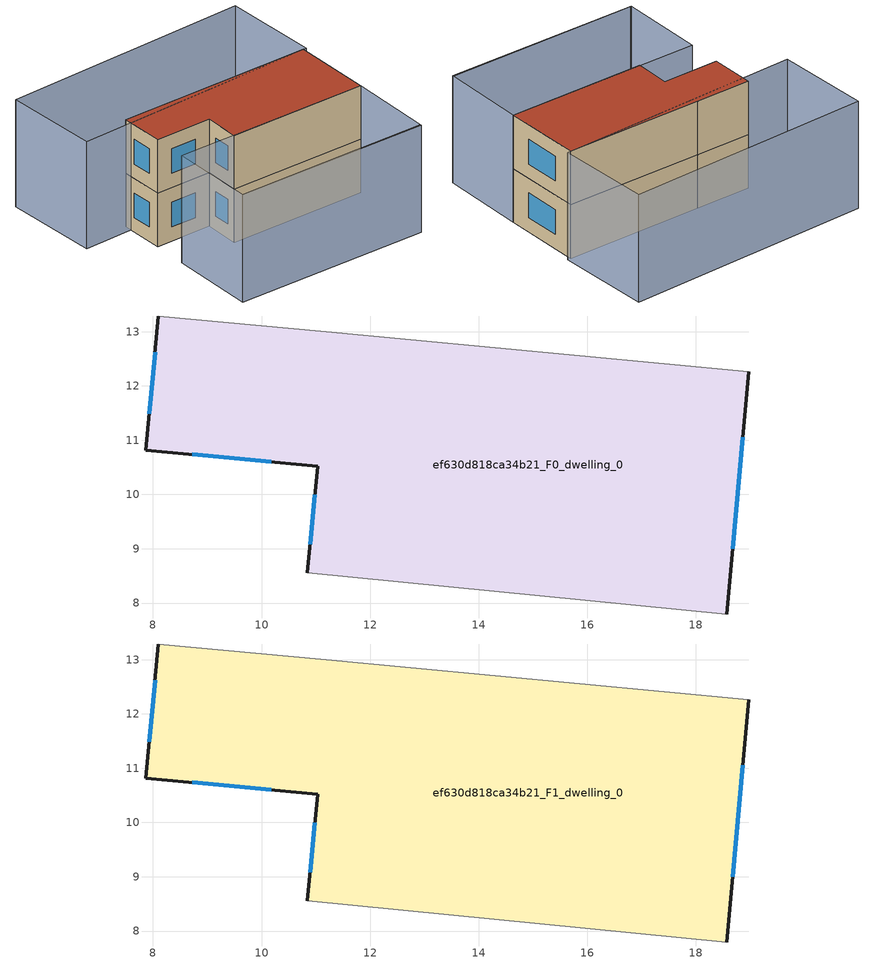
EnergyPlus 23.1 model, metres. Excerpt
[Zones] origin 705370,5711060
ef630d818ca34b21_F0_dwelling_0
 floor ground (EU_floor_Construction): 18.98,12.26 18.57,7.8 10.84,8.55 11.04,10.52 7.87,10.82 8.1,13.29 11.19,13 z0
 wall outside (EU_wall_Construction): 18.57,7.8 18.98,12.26 / 8.1,13.29 7.87,10.82 11.04,10.52 10.84,8.55 z0:3
 wall adiabatic (EU_wall_Construction): 18.98,12.26 11.19,13 8.1,13.29 / 10.84,8.55 18.57,7.8 z0:3
 window (EU_Window_Construction): 18.68,9 18.87,11.06 / 10.98,9.99 10.9,9.09 / 8.72,10.74 10.18,10.6 / 8.04,12.62 7.93,11.48 z0.81:2.19
ef630d818ca34b21_F1_dwelling_0
 floor to ef630d818ca34b21_F0_dwelling_0 (EU_floor_Construction): 18.98,12.26 18.57,7.8 10.84,8.55 11.03,10.52 7.87,10.82 8.1,13.29 11.19,13 z3
 wall outside (EU_wall_Construction): 18.57,7.8 18.98,12.26 / 8.1,13.29 7.87,10.82 11.04,10.52 10.84,8.55 z3:6
 wall adiabatic (EU_wall_Construction): 18.98,12.26 11.19,13 8.1,13.29 / 10.84,8.55 18.57,7.8 z3:6
 window (EU_Window_Construction): 18.68,9 18.87,11.06 / 10.98,9.99 10.9,9.09 / 8.72,10.74 10.18,10.6 / 8.04,12.62 7.93,11.48 z3.81:5.19
 roof outside (EU_roof_Construction): 18.57,7.8 18.98,12.26 11.19,13 8.1,13.29 7.87,10.82 11.04,10.52 10.84,8.55 z6
shading: 7.27,4.14 18.06,3.09 / 7.66,8.9 18.57,7.8 / 18.57,7.8 18.09,3.03 / 18.09,3.03 7.18,4.13 / 7.18,4.13 7.66,8.9 / 5.26,13.05 5.56,18.36 / 5.56,18.36 19.49,17.56 / 19.49,17.56 19.19,12.25 / 19.19,12.25 5.26,13.05 z0:6
[Building]
EU S2 Campaign: North Axis=0; Terrain=City; Solar Distribution=FullExterior
[Site:Location]
London: Latitude=51.5; Longitude=-0.5; Time Zone=0; Elevation=25
[SizingPeriod:WeatherFileDays]
AnnualSizingPeriod: Begin Month=1; Begin Day of Month=1; End Month=12; End Day of Month=31; Day of Week for Start Day=Monday; Use Weather File Daylight Saving Period=No; Use Weather File Rain and Snow Indicators=No
[MATERIAL]
EU_InternalMass_Material: Roughness=MediumRough; Thickness=0.1; Conductivity=1; Density=1800; Specific Heat=900; Thermal Absorptance=0.9; Solar Absorptance=0.7; Visible Absorptance=0.7
[MATERIAL:NOMASS] Roughness=MediumRough; Thermal Absorptance=0.9; Solar Absorptance=0.7; Visible Absorptance=0.7
Name | Thermal Resistance
EU_wall_NoMass | 0.555556
EU_roof_NoMass | 0.510204
EU_floor_NoMass | 1.68919
[WINDOWMATERIAL:SIMPLEGLAZINGSYSTEM]
EU_Window_SimpleGlazing: UFactor=3.96; Solar Heat Gain Coefficient=0.85; Visible Transmittance=0.85
[CONSTRUCTION]
EU_wall_Construction: EU_wall_NoMass
EU_roof_Construction: EU_roof_NoMass
EU_floor_Construction: EU_floor_NoMass
EU_Window_Construction: EU_Window_SimpleGlazing
EU_InternalMass_Construction: EU_InternalMass_Material
[ZONE] Type=1; Multiplier=1; Ceiling Height=autocalculate; Volume=127.616; Floor Area=autocalculate; Part of Total Floor Area=Yes
ef630d818ca34b21_F0_dwelling_0; ef630d818ca34b21_F1_dwelling_0
[INTERNALMASS] Construction=EU_InternalMass_Construction; Surface Area=42.5389
Name | Zone or ZoneList
ef630d818ca34b21_F0_dwelling_0_EU_InternalMass | ef630d818ca34b21_F0_dwelling_0
ef630d818ca34b21_F1_dwelling_0_EU_InternalMass | ef630d818ca34b21_F1_dwelling_0
[OTHEREQUIPMENT] Fuel Type=Electricity; Design Level Calculation Method=Watts/Area; Power per Zone Floor Area=1; Fraction Latent=0; Fraction Radiant=0; Fraction Lost=0; Carbon Dioxide Generation Rate=0; EndUse Subcategory=EU_Step8_InternalGains
Name | Zone or ZoneList or Space or SpaceList | Schedule
EU_Step8_InternalGain_ef630d818ca34b21_F0_dwelling_0_f000 | ef630d818ca34b21_F0_dwelling_0 | EU_Step8_GainSchedule_ef630d818ca34b21_F0_dwelling_0_f000
EU_Step8_InternalGain_ef630d818ca34b21_F1_dwelling_0_f000 | ef630d818ca34b21_F1_dwelling_0 | EU_Step8_GainSchedule_ef630d818ca34b21_F1_dwelling_0_f000
[ZONEVENTILATION:DESIGNFLOWRATE] Schedule=EU_AlwaysOn; Design Flow Rate Calculation Method=AirChanges/Hour; Air Changes per Hour=0.48; Ventilation Type=Natural; Fan Pressure Rise=0; Fan Total Efficiency=1; Constant Term Coefficient=1; Temperature Term Coefficient=0; Velocity Term Coefficient=0; Velocity Squared Term Coefficient=0; Minimum Indoor Temperature=-100; Maximum Indoor Temperature=100; Delta Temperature=-100; Minimum Outdoor Temperature=-100; Maximum Outdoor Temperature=100; Maximum Wind Speed=40
Name | Zone or ZoneList or Space or SpaceList
EU_ConstantAir_ef630d818ca34b21_F0_dwelling_0 | ef630d818ca34b21_F0_dwelling_0
EU_ConstantAir_ef630d818ca34b21_F1_dwelling_0 | ef630d818ca34b21_F1_dwelling_0
[HVACTEMPLATE:THERMOSTAT] Constant Heating Setpoint=20; Constant Cooling Setpoint=50
EU_HeatOnly_ef630d818ca34b21_F0_dwelling_0; EU_HeatOnly_ef630d818ca34b21_F1_dwelling_0
[HVACTEMPLATE:ZONE:IDEALLOADSAIRSYSTEM] System Availability Schedule=EU_AlwaysOn; Maximum Heating Supply Air Temperature=50; Minimum Cooling Supply Air Temperature=13; Maximum Heating Supply Air Humidity Ratio=0.0156; Minimum Cooling Supply Air Humidity Ratio=0.0077; Heating Limit=NoLimit; Cooling Limit=NoLimit; Heating Availability Schedule=EU_AlwaysOn; Cooling Availability Schedule=EU_CoolingOff; Dehumidification Control Type=ConstantSensibleHeatRatio; Cooling Sensible Heat Ratio=0.7; Dehumidification Setpoint=60; Humidification Control Type=None; Humidification Setpoint=30; Outdoor Air Method=None; Outdoor Air Flow Rate per Person=0.00944; Outdoor Air Flow Rate per Zone Floor Area=0; Outdoor Air Flow Rate per Zone=0; Demand Controlled Ventilation Type=None; Outdoor Air Economizer Type=NoEconomizer; Heat Recovery Type=None; Sensible Heat Recovery Effectiveness=0.7; Latent Heat Recovery Effectiveness=0.65
Name | Template Thermostat
ef630d818ca34b21_F0_dwelling_0 | EU_HeatOnly_ef630d818ca34b21_F0_dwelling_0
ef630d818ca34b21_F1_dwelling_0 | EU_HeatOnly_ef630d818ca34b21_F1_dwelling_0
[SIZING:ZONE] Zone Cooling Design Supply Air Temperature Input Method=SupplyAirTemperature; Zone Cooling Design Supply Air Temperature=13; Zone Heating Design Supply Air Temperature Input Method=SupplyAirTemperature; Zone Heating Design Supply Air Temperature=50; Zone Cooling Design Supply Air Humidity Ratio=0.008; Zone Heating Design Supply Air Humidity Ratio=0.008; Cooling Design Air Flow Method=DesignDay; Cooling Design Air Flow Rate=0; Cooling Minimum Air Flow per Zone Floor Area=0.000762; Cooling Minimum Air Flow=0; Cooling Minimum Air Flow Fraction=0.2; Heating Design Air Flow Method=DesignDay; Heating Design Air Flow Rate=0; Heating Maximum Air Flow per Zone Floor Area=0.002032; Heating Maximum Air Flow=0.141576; Heating Maximum Air Flow Fraction=0.3; Account for Dedicated Outdoor Air System=No; Dedicated Outdoor Air System Control Strategy=NeutralSupplyAir; Dedicated Outdoor Air Low Setpoint Temperature for Design=autosize; Dedicated Outdoor Air High Setpoint Temperature for Design=autosize; Zone Load Sizing Method=Sensible Load Only No Latent Load; Zone Latent Cooling Design Supply Air Humidity Ratio Input Method=HumidityRatioDifference; Zone Cooling Design Supply Air Humidity Ratio Difference=0.005; Zone Latent Heating Design Supply Air Humidity Ratio Input Method=HumidityRatioDifference; Zone Humidification Design Supply Air Humidity Ratio Difference=0.005
ef630d818ca34b21_F0_dwelling_0; ef630d818ca34b21_F1_dwelling_0
[SCHEDULE:CONSTANT]
Name | Hourly Value
EU_AlwaysOn | 1
EU_CoolingOff | 0
[SCHEDULE:FILE] Column Number=1; Rows to Skip at Top=0; Number of Hours of Data=8760; Column Separator=Comma; Interpolate to Timestep=No; Minutes per Item=60; Adjust Schedule for Daylight Savings=Yes
Name | File
EU_Step8_GainSchedule_ef630d818ca34b21_F0_dwelling_0_f000 | ../../schedules/ef630d818ca34b21/ef630d818ca34b21_F0_dwelling_0_f000_gain.csv
EU_Step8_GainSchedule_ef630d818ca34b21_F1_dwelling_0_f000 | ../../schedules/ef630d818ca34b21/ef630d818ca34b21_F1_dwelling_0_f000_gain.csv
